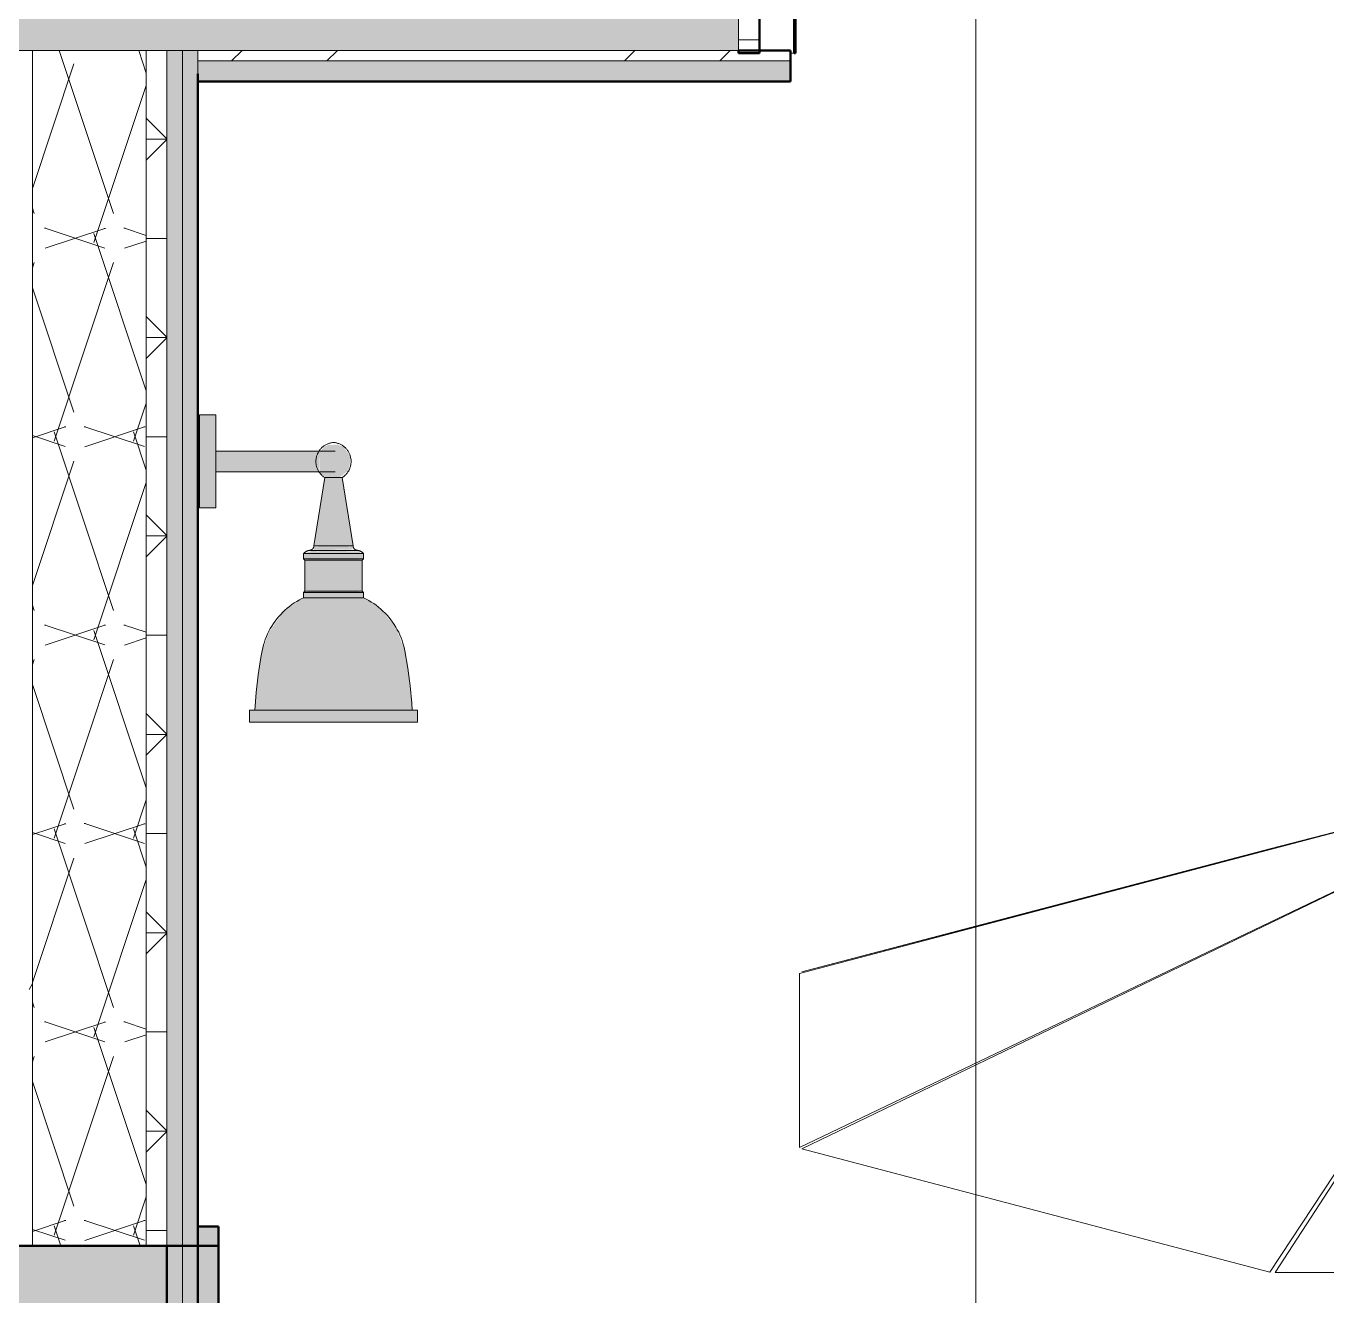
# Model space of a CAD drawing. Header units: inches. Extents: x 9594 to 15314, y -314 to 660.
# Drawn here: x 12081.4 to 12144.3, y 49.6 to 111.1 of the extents above; entities that cross this region are included whole.
import ezdxf

# ---------------------------------------------------------------- set-up
doc = ezdxf.new("R2010")
doc.units = ezdxf.units.IN
doc.header["$MEASUREMENT"] = 0
for name, color, linetype, lineweight in [('A-CLNG', 13, 'Continuous', 13), ('A-CLNG-1', 13, 'Continuous', 50), ('A-CLNG-2', 13, 'Continuous', 9), ('A-CLNG-PATT-1', 13, 'Continuous', 9), ('A-FLOR-MCUT', 51, 'Continuous', 13), ('A-FLOR-PATT-2', 8, 'Continuous', 9), ('A-GENM', 5, 'Continuous', 9), ('A-GENM-4', 5, 'Continuous', 50), ('A-GLAZ-1', 151, 'Continuous', 9), ('A-GLAZ-2', 151, 'Continuous', 50), ('A-WALL', 113, 'Continuous', 13), ('A-WALL-10', 113, 'Continuous', 50), ('A-WALL-8', 113, 'Continuous', 5), ('A-WALL-9', 113, 'Continuous', 9), ('A-WALL-PATT-4', 111, 'Continuous', 9), ('E-LITE-EQPM', 33, 'Continuous', 9), ('G-ANNO-SYMB-2', 111, 'Continuous', 9), ('G-IMPT', 8, 'Continuous', 9), ('I-FURN', 30, 'Continuous', 9)]:
    doc.layers.add(name, color=color, linetype=linetype, lineweight=lineweight)
pattern_1 = [(161.57, (11009.034, 72.48), (-3.8399538, -1.54e-05), [0, -27.322, 3.034, 0]), (18.43, (11008.074, 72.48), (-3.8399538, 1.54e-05), [0, -27.322, 3.034, 0]), (108.43, (11009.034, 72.48), (1.919622, -9.6005246), [9.106, -21.25]), (71.57, (11008.074, 72.48), (1.919622, 9.6005246), [9.106, -21.25])]
pattern_2 = [(0, (11008.554, 72), (0, 4.798), []), (315, (11008.554, 72), (4.798427, 0), [6.786, -6.786]), (45, (11008.554, 72), (4.798427, 0), [6.786, -6.786])]

# ---------------------------------------------------------------- blocks, each defined once
blk = doc.blocks.new('Perforated Panel at Magic-Pak - hvac panel - 2nd floor-2505073-BUILDING SECTION - EAST_WEST - LOOKING SOUTH2')
at = {"layer": 'A-GLAZ-1'}
h = blk.add_hatch(dxfattribs=at)
h.set_pattern_fill('FP_20', color=256, style=0, pattern_type=2)
h.set_pattern_definition([(135, (11008.554, 72), (-4.24264, -4.24264), [])])
h.paths.add_polyline_path([(12118.589, 109.75), (12118.551, 229.75), (12118.527, 229.723), (12118.527, 109.75)], flags=0)
at = {"layer": 'A-GLAZ-2'}
for p, q in [((12118.527, 229.75), (12118.527, 109.75)), ((12118.589, 109.75), (12118.589, 229.75)), ((12118.527, 109.75), (12118.589, 109.75))]:
    blk.add_line(p, q, dxfattribs=at)
blk = doc.blocks.new('Outdoor Table01 - 02ZUTB01_dwg-2525485-BUILDING SECTION - EAST_WEST - LOOKING SOUTH2')
at = {"layer": 'G-IMPT'}
for p, q in [((12157.789, 75.5), (12118.789, 56.819)), ((12157.789, 75.5), (12118.789, 65.238)), ((12157.789, 75.5), (12118.899, 65.308)), ((12157.789, 75.5), (12118.899, 56.749)), ((12157.789, 75.5), (12141.526, 71.261)), ((12157.789, 75.5), (12141.526, 50.796)), ((12157.789, 75.5), (12141.789, 50.767)), ((12118.899, 65.308), (12141.526, 71.261)), ((12118.789, 56.819), (12118.789, 65.238)), ((12141.526, 50.796), (12118.899, 56.749)), ((12173.789, 50.767), (12141.789, 50.767))]:
    blk.add_line(p, q, dxfattribs=at)
blk = doc.blocks.new('Outdoor Table01 - Outdoor Table01-1294297-BUILDING SECTION - EAST_WEST - LOOKING SOUTH2')
blk.add_blockref('Outdoor Table01 - 02ZUTB01_dwg-2525485-BUILDING SECTION - EAST_WEST - LOOKING SOUTH2', (0, 0))
blk = doc.blocks.new('VISA-OW2400-02-SASS - OW2400-L30K-MVOLT-V130-BUILDING SECTION - EAST_WEST - LOOKING SOUTH2')
at = {"layer": 'E-LITE-EQPM'}
for points in [[(12090.556, 90), (12090.556, 92.25), (12089.76, 92.25), (12089.76, 90)], [(12096.451, 89.223), (12096.564, 89.251), (12096.928, 89.518), (12097.01, 89.673), (12097.07, 90.224), (12096.756, 90.691), (12096.562, 90.771), (12096.435, 90.817), (12096.374, 90.795), (12096.282, 90.839), (12096.246, 90.793), (12096.139, 90.805), (12096.062, 90.802), (12096.03, 90.836), (12095.855, 90.714), (12095.842, 90.757), (12095.565, 90.465), (12095.552, 90.36), (12095.572, 90.113), (12095.591, 89.493), (12095.654, 89.404), (12095.823, 89.271), (12095.976, 89.223), (12096.023, 89.232), (12096.034, 89.223), (12096.352, 89.223)], [(12090.556, 87.75), (12090.556, 90), (12089.76, 90), (12089.76, 87.75)], [(12095.569, 90), (12095.569, 90.5), (12090.556, 90.483), (12090.556, 90), (12095.481, 90)], [(12090.556, 89.5), (12095.58, 89.517), (12095.558, 89.646), (12095.569, 90), (12090.556, 90), (12090.556, 89.517)], [(12096.669, 89.223), (12096.835, 89.407), (12096.756, 89.327), (12096.687, 89.243)], [(12096.774, 85.927), (12097.191, 85.927), (12096.669, 89.223), (12095.823, 89.223), (12095.328, 85.927), (12096.774, 85.927)], [(12096.774, 85.291), (12097.695, 85.291), (12097.695, 85.541), (12094.797, 85.541), (12094.797, 85.291), (12096.774, 85.291)], [(12096.774, 83.724), (12097.628, 83.724), (12097.628, 85.224), (12094.865, 85.224), (12094.865, 83.724), (12096.774, 83.724)], [(12095.256, 85.224), (12097.443, 85.224), (12097.501, 85.291), (12094.991, 85.291), (12095.05, 85.224)], [(12096.774, 83.656), (12097.501, 83.656), (12097.443, 83.724), (12095.05, 83.724), (12094.991, 83.656), (12096.667, 83.656)], [(12098.197, 80.845), (12099.696, 80.845), (12099.272, 81.951), (12098.552, 82.835), (12098.004, 83.211), (12097.614, 83.406), (12094.797, 83.406), (12093.868, 82.78), (12093.131, 81.766), (12092.796, 80.845), (12098.149, 80.845)], [(12095.302, 83.406), (12097.695, 83.406), (12097.695, 83.656), (12094.797, 83.656), (12094.797, 83.406), (12095.301, 83.406)], [(12096.951, 77.978), (12100.053, 77.978), (12099.823, 80.045), (12099.696, 80.845), (12092.796, 80.845), (12092.523, 78.904), (12092.439, 77.978), (12096.907, 77.978)], [(12092.189, 77.384), (12100.303, 77.384), (12100.303, 77.978), (12092.189, 77.978), (12092.189, 77.616)]]:
    blk.add_hatch(color=256, dxfattribs=at).paths.add_polyline_path(points, flags=0)
h = blk.add_hatch(color=256, dxfattribs=at)
h.paths.add_polyline_path([(12096.774, 85.541), (12097.501, 85.541), (12097.53, 85.61), (12097.443, 85.656), (12097.095, 85.653), (12096.971, 85.646), (12096.774, 85.681), (12096.352, 85.702), (12095.693, 85.675), (12095.443, 85.646), (12095.425, 85.687), (12095.215, 85.68), (12094.959, 85.586), (12094.991, 85.541), (12096.774, 85.541)], flags=0)
h.paths.add_polyline_path([(12094.797, 85.541), (12094.913, 85.541), (12094.894, 85.624), (12094.865, 85.599)], flags=0)
h.paths.add_polyline_path([(12097.695, 85.541), (12097.575, 85.595), (12097.598, 85.541), (12097.629, 85.541)], flags=0)
h = blk.add_hatch(color=256, dxfattribs=at)
h.paths.add_polyline_path([(12096.608, 85.702), (12096.608, 85.737), (12096.608, 85.702)], flags=0)
h.paths.add_polyline_path([(12095.299, 85.702), (12096.971, 85.742), (12097.067, 85.738), (12097.191, 85.75), (12097.164, 85.768), (12097.187, 85.829), (12097.067, 85.927), (12097.031, 85.814), (12096.971, 85.927), (12095.481, 85.927), (12095.464, 85.815), (12095.391, 85.898), (12095.301, 85.8), (12095.291, 85.744), (12095.328, 85.72), (12095.301, 85.703)], flags=0)
h.paths.add_polyline_path([(12095.884, 85.702), (12095.929, 85.732), (12095.901, 85.706)], flags=0)
h.paths.add_polyline_path([(12095.291, 85.811), (12095.328, 85.927), (12095.301, 85.927)], flags=0)
for p, q in [((12090.556, 92.25), (12089.76, 92.25)), ((12089.76, 90), (12089.76, 92.25)), ((12090.556, 92.25), (12090.556, 90)), ((12089.76, 87.75), (12089.76, 90)), ((12096.319, 90.5), (12090.556, 90.5)), ((12090.556, 90), (12090.556, 87.75)), ((12090.556, 89.5), (12096.319, 89.5)), ((12095.823, 89.223), (12095.301, 85.927)), ((12096.669, 89.223), (12095.823, 89.223)), ((12097.191, 85.927), (12096.669, 89.223)), ((12089.76, 87.75), (12090.556, 87.75)), ((12097.417, 85.702), (12095.076, 85.702)), ((12095.076, 85.702), (12095.299, 85.702)), ((12097.191, 85.927), (12095.301, 85.927)), ((12097.074, 85.702), (12097.417, 85.702)), ((12094.797, 85.541), (12094.797, 85.291)), ((12097.695, 85.541), (12094.797, 85.541)), ((12094.797, 85.291), (12094.865, 85.224)), ((12097.695, 85.291), (12094.797, 85.291)), ((12094.865, 85.224), (12094.865, 83.724)), ((12097.628, 85.224), (12094.865, 85.224)), ((12097.628, 85.224), (12097.695, 85.291)), ((12097.628, 83.724), (12097.628, 85.224)), ((12097.695, 85.291), (12097.695, 85.541)), ((12094.865, 83.724), (12094.797, 83.656)), ((12097.628, 83.724), (12094.865, 83.724)), ((12097.695, 83.656), (12097.628, 83.724)), ((12094.797, 83.656), (12094.797, 83.406)), ((12097.695, 83.656), (12094.797, 83.656)), ((12097.695, 83.406), (12094.797, 83.406)), ((12097.695, 83.406), (12097.695, 83.656)), ((12092.189, 77.978), (12092.189, 77.384)), ((12092.189, 77.978), (12100.303, 77.978)), ((12100.303, 77.384), (12092.189, 77.384)), ((12100.303, 77.384), (12100.303, 77.978))]:
    blk.add_line(p, q, dxfattribs=at)
at = {"layer": 'E-LITE-EQPM', "flags": 128}
for points in [[(12095.823, 89.223), (12095.792, 89.243), (12095.762, 89.265), (12095.733, 89.287), (12095.705, 89.311), (12095.678, 89.336), (12095.652, 89.362), (12095.627, 89.389), (12095.603, 89.418), (12095.58, 89.447), (12095.559, 89.476), (12095.538, 89.507), (12095.519, 89.539), (12095.501, 89.571), (12095.485, 89.604), (12095.469, 89.638), (12095.456, 89.672), (12095.443, 89.706), (12095.432, 89.742), (12095.422, 89.777), (12095.414, 89.813), (12095.407, 89.849), (12095.402, 89.886), (12095.398, 89.923), (12095.396, 89.959), (12095.395, 89.996), (12095.395, 90.033), (12095.397, 90.07), (12095.401, 90.107), (12095.406, 90.143), (12095.412, 90.18), (12095.42, 90.216), (12095.429, 90.251), (12095.44, 90.287), (12095.452, 90.321), (12095.466, 90.356), (12095.48, 90.39), (12095.497, 90.423), (12095.514, 90.455), (12095.533, 90.487), (12095.553, 90.518), (12095.574, 90.548), (12095.597, 90.577), (12095.62, 90.606), (12095.645, 90.633), (12095.671, 90.659), (12095.698, 90.685), (12095.725, 90.709), (12095.754, 90.732), (12095.784, 90.754), (12095.814, 90.774), (12095.846, 90.794), (12095.878, 90.812), (12095.911, 90.829), (12095.944, 90.845), (12095.978, 90.859), (12096.013, 90.872), (12096.048, 90.883), (12096.083, 90.893), (12096.119, 90.902), (12096.155, 90.909), (12096.192, 90.915), (12096.228, 90.919), (12096.246, 90.921)], [(12096.246, 90.921), (12096.283, 90.917), (12096.319, 90.912), (12096.356, 90.906), (12096.392, 90.898), (12096.427, 90.888), (12096.463, 90.877), (12096.497, 90.865), (12096.532, 90.852), (12096.565, 90.837), (12096.599, 90.821), (12096.631, 90.803), (12096.663, 90.784), (12096.694, 90.764), (12096.724, 90.743), (12096.753, 90.72), (12096.781, 90.696), (12096.808, 90.672), (12096.835, 90.646), (12096.86, 90.619), (12096.884, 90.591), (12096.907, 90.562), (12096.929, 90.533), (12096.95, 90.502), (12096.969, 90.471), (12096.987, 90.439), (12097.004, 90.406), (12097.02, 90.372), (12097.034, 90.338), (12097.047, 90.304), (12097.058, 90.269), (12097.068, 90.233), (12097.076, 90.197), (12097.084, 90.161), (12097.089, 90.124), (12097.093, 90.088), (12097.096, 90.051), (12097.097, 90.014), (12097.097, 89.977), (12097.096, 89.94), (12097.092, 89.904), (12097.088, 89.867), (12097.082, 89.831), (12097.074, 89.795), (12097.065, 89.759), (12097.055, 89.724), (12097.043, 89.689), (12097.03, 89.654), (12097.015, 89.62), (12096.999, 89.587), (12096.982, 89.554), (12096.963, 89.522), (12096.944, 89.491), (12096.923, 89.461), (12096.901, 89.432), (12096.877, 89.403), (12096.853, 89.375), (12096.827, 89.349), (12096.8, 89.323), (12096.773, 89.299), (12096.744, 89.276), (12096.715, 89.253), (12096.684, 89.232), (12096.669, 89.223)], [(12094.797, 85.541), (12094.809, 85.555), (12094.821, 85.569), (12094.834, 85.581), (12094.847, 85.594), (12094.861, 85.605), (12094.875, 85.617), (12094.89, 85.627), (12094.905, 85.637), (12094.921, 85.647), (12094.937, 85.656), (12094.953, 85.664), (12094.969, 85.671), (12094.986, 85.678), (12095.003, 85.684), (12095.021, 85.69), (12095.038, 85.694), (12095.056, 85.698), (12095.074, 85.702), (12095.076, 85.702)], [(12095.076, 85.702), (12095.085, 85.702), (12095.094, 85.703), (12095.102, 85.704), (12095.111, 85.705), (12095.12, 85.707), (12095.129, 85.709), (12095.138, 85.711), (12095.146, 85.714), (12095.155, 85.717), (12095.163, 85.72), (12095.171, 85.724), (12095.18, 85.728), (12095.187, 85.732), (12095.195, 85.737), (12095.203, 85.742), (12095.21, 85.747), (12095.217, 85.752), (12095.224, 85.758), (12095.231, 85.764), (12095.237, 85.77), (12095.243, 85.777), (12095.249, 85.784), (12095.255, 85.791), (12095.26, 85.798), (12095.265, 85.806), (12095.27, 85.813), (12095.274, 85.821), (12095.278, 85.829), (12095.282, 85.837), (12095.285, 85.846), (12095.289, 85.854), (12095.291, 85.863), (12095.294, 85.872), (12095.296, 85.88), (12095.298, 85.889), (12095.299, 85.898), (12095.3, 85.907), (12095.301, 85.916), (12095.301, 85.925), (12095.301, 85.927)], [(12097.191, 85.927), (12097.192, 85.918), (12097.192, 85.909), (12097.193, 85.9), (12097.194, 85.892), (12097.196, 85.883), (12097.198, 85.874), (12097.2, 85.865), (12097.203, 85.857), (12097.206, 85.848), (12097.209, 85.84), (12097.213, 85.831), (12097.217, 85.823), (12097.221, 85.816), (12097.226, 85.808), (12097.231, 85.8), (12097.236, 85.793), (12097.241, 85.786), (12097.247, 85.779), (12097.253, 85.772), (12097.26, 85.766), (12097.266, 85.76), (12097.273, 85.754), (12097.28, 85.748), (12097.287, 85.743), (12097.295, 85.738), (12097.303, 85.733), (12097.31, 85.729), (12097.318, 85.725), (12097.327, 85.721), (12097.335, 85.717), (12097.343, 85.714), (12097.352, 85.712), (12097.361, 85.709), (12097.37, 85.707), (12097.378, 85.705), (12097.387, 85.704), (12097.396, 85.703), (12097.405, 85.702), (12097.414, 85.702), (12097.417, 85.702)], [(12097.417, 85.702), (12097.435, 85.699), (12097.452, 85.695), (12097.47, 85.69), (12097.487, 85.685), (12097.504, 85.679), (12097.521, 85.672), (12097.538, 85.665), (12097.554, 85.656), (12097.57, 85.648), (12097.585, 85.638), (12097.601, 85.628), (12097.615, 85.618), (12097.63, 85.607), (12097.644, 85.595), (12097.657, 85.583), (12097.67, 85.57), (12097.682, 85.557), (12097.694, 85.543), (12097.695, 85.541)], [(12092.796, 80.845), (12092.826, 80.985), (12092.862, 81.124), (12092.903, 81.261), (12092.949, 81.396), (12093.001, 81.529), (12093.058, 81.66), (12093.121, 81.789), (12093.188, 81.915), (12093.261, 82.038), (12093.338, 82.158), (12093.42, 82.276), (12093.507, 82.389), (12093.598, 82.499), (12093.694, 82.606), (12093.793, 82.708), (12093.897, 82.807), (12094.005, 82.901), (12094.116, 82.991), (12094.231, 83.076), (12094.349, 83.157), (12094.47, 83.233), (12094.594, 83.304), (12094.721, 83.37), (12094.797, 83.406)], [(12097.695, 83.406), (12097.824, 83.343), (12097.949, 83.275), (12098.072, 83.202), (12098.192, 83.124), (12098.309, 83.042), (12098.422, 82.955), (12098.532, 82.863), (12098.638, 82.767), (12098.74, 82.667), (12098.838, 82.563), (12098.932, 82.455), (12099.021, 82.343), (12099.106, 82.228), (12099.186, 82.109), (12099.262, 81.988), (12099.332, 81.863), (12099.398, 81.736), (12099.458, 81.607), (12099.513, 81.475), (12099.563, 81.34), (12099.607, 81.205), (12099.646, 81.067), (12099.679, 80.928), (12099.696, 80.845)], [(12092.439, 77.978), (12092.504, 78.83), (12092.603, 79.679), (12092.736, 80.523), (12092.796, 80.845)], [(12099.696, 80.845), (12099.842, 80.003), (12099.954, 79.156), (12100.032, 78.305), (12100.053, 77.978)]]:
    blk.add_lwpolyline(points, dxfattribs=at)
blk = doc.blocks.new('V-Series_EWC4_SPVU_RFA_2015 - 1ST FLOOR-2484708-BUILDING SECTION - EAST_WEST - LOOKING SOUTH2')
at = {"layer": 'A-GENM'}
for points in [[(12069.252, 52.062), (12069.252, 53.062), (12061.252, 53.062), (12061.252, 52.062)], [(12078.189, 8.937), (12088.189, 8.937), (12088.189, 9.937), (12088.689, 9.937), (12088.689, 30.5), (12089.689, 52.062), (12060.252, 52.062), (12060.252, 28.6), (12060.906, 28.6), (12076.802, 9.937), (12060.502, 9.937), (12060.502, 11.937), (12060.252, 11.937), (12060.252, 8.937), (12076.802, 8.937)], [(12090.689, 8.937), (12090.689, 52.062), (12089.689, 52.062), (12089.689, 8.937)], [(12062.182, 9.937), (12076.802, 9.937), (12060.906, 28.6), (12060.252, 28.6), (12060.252, 11.937), (12060.502, 11.937), (12060.502, 9.937), (12061.252, 9.937)]]:
    blk.add_hatch(color=256, dxfattribs=at).paths.add_polyline_path(points, flags=0)
h = blk.add_hatch(color=256, dxfattribs=at)
h.paths.add_polyline_path([(12090.689, 8), (12090.689, 8.937), (12089.689, 8.937), (12089.689, 8)], flags=0)
h.paths.add_polyline_path([(12090.689, 52.062), (12090.689, 53), (12089.689, 53), (12089.689, 52.062)], flags=0)
for p, q in [((12061.252, 53.062), (12069.252, 53.062)), ((12061.252, 52.062), (12061.252, 53.062)), ((12069.252, 53.062), (12069.252, 52.062)), ((12060.252, 28.6), (12060.252, 11.937))]:
    blk.add_line(p, q, dxfattribs=at)
at = {"layer": 'A-GENM-4'}
for p, q in [((12090.689, 53), (12089.689, 53)), ((12089.689, 53), (12089.689, 52.062)), ((12090.689, 52.062), (12090.689, 53)), ((12089.689, 52.062), (12060.252, 52.062)), ((12060.252, 52.062), (12060.252, 28.6)), ((12090.689, 52.062), (12089.689, 52.062)), ((12089.689, 52.062), (12089.689, 8.937)), ((12089.689, 52.062), (12090.689, 52.062)), ((12089.689, 30.5), (12089.689, 52.062)), ((12090.689, 8.937), (12090.689, 52.062)), ((12088.689, 30.5), (12088.689, 30)), ((12089.689, 30.5), (12088.689, 30.5)), ((12088.689, 9.937), (12088.689, 30.5)), ((12088.689, 30.5), (12089.689, 30.5)), ((12089.689, 30), (12089.689, 30.5)), ((12088.689, 30), (12088.689, 10.437)), ((12089.439, 30), (12088.689, 30)), ((12088.689, 30), (12089.689, 30)), ((12089.439, 10.437), (12089.439, 30)), ((12060.252, 28.6), (12060.906, 28.6)), ((12060.906, 28.6), (12076.802, 9.937)), ((12060.502, 11.937), (12060.252, 11.937)), ((12060.252, 11.937), (12060.252, 8.937)), ((12060.502, 9.937), (12060.502, 11.937)), ((12088.689, 10.437), (12089.439, 10.437)), ((12088.689, 10.437), (12088.689, 9.937)), ((12089.689, 10.437), (12088.689, 10.437)), ((12089.689, 9.937), (12089.689, 10.437)), ((12076.802, 9.937), (12060.502, 9.937)), ((12067.252, 9.937), (12061.252, 9.937)), ((12061.252, 9.937), (12061.252, 8.937)), ((12067.252, 8.937), (12067.252, 9.937)), ((12089.689, 9.937), (12088.689, 9.937)), ((12088.689, 9.937), (12089.689, 9.937)), ((12089.689, 8.937), (12089.689, 9.937)), ((12060.252, 8.937), (12089.689, 8.937)), ((12061.252, 8.937), (12067.252, 8.937)), ((12089.689, 8.937), (12090.689, 8.937)), ((12090.689, 8.937), (12089.689, 8.937)), ((12089.689, 8.937), (12089.689, 8)), ((12090.689, 8), (12090.689, 8.937)), ((12089.689, 8), (12090.689, 8))]:
    blk.add_line(p, q, dxfattribs=at)

msp = doc.modelspace()

# ---------------------------------------------------------------- hatches: boundary and pattern name
at = {"layer": 'A-CLNG'}
h = msp.add_hatch(color=256, dxfattribs=at)
h.paths.add_polyline_path([(12109.363, 108.375), (12118.339, 108.375), (12118.333, 109.375), (12089.689, 109.375), (12089.689, 108.375), (12102.156, 108.375)], flags=0)
h.paths.add_polyline_path([(9992.375, 108.375), (10009.089, 108.375), (10009.075, 109.375), (9980.439, 109.375), (9980.439, 108.375), (9985.244, 108.375)], flags=0)
h.paths.add_polyline_path([(11248.102, 108.375), (11276.289, 108.375), (11276.289, 109.375), (11247.639, 109.375), (11247.639, 108.375)], flags=0)
h.paths.add_polyline_path([(10831.982, 108.375), (10851.139, 108.375), (10851.139, 109.375), (10822.489, 109.375), (10822.489, 108.375)], flags=0)
at = {"layer": 'A-CLNG-PATT-1'}
h = msp.add_hatch(dxfattribs=at)
h.set_pattern_fill('FP_28', color=256, style=0, pattern_type=2)
h.set_pattern_definition([(45, (11008.554, 72), (-9.50352, 9.50352), []), (45, (11008.554, 86.4), (-9.50352, 9.50352), [])])
h.paths.add_polyline_path([(12118.339, 109.375), (12118.334, 109.875), (12116.839, 109.875), (12116.808, 109.754), (12115.839, 109.875), (12089.689, 109.868), (12089.694, 109.375), (12118.333, 109.375)], flags=0)
h.paths.add_polyline_path([(11248.224, 109.375), (11276.289, 109.375), (11276.289, 109.875), (11250.139, 109.875), (11249.139, 109.75), (11249.139, 109.875), (11247.639, 109.875), (11247.639, 109.375)], flags=0)
h.paths.add_polyline_path([(10838.833, 109.375), (10851.139, 109.398), (10851.134, 109.875), (10822.489, 109.875), (10822.489, 109.375), (10831.982, 109.375)], flags=0)
h.paths.add_polyline_path([(10009.089, 109.375), (10009.064, 109.875), (9982.933, 109.874), (9981.939, 109.75), (9981.939, 109.875), (9980.439, 109.875), (9980.439, 109.375), (10009.075, 109.375)], flags=0)
at = {"layer": 'A-FLOR-PATT-2'}
h = msp.add_hatch(dxfattribs=at)
h.set_pattern_fill('FP_4', color=256, style=0, pattern_type=2)
h.set_pattern_definition(pattern_1)
h.paths.add_polyline_path([(12091.392, 109.875), (12115.839, 109.875), (12115.839, 133.875), (11737.239, 133.875), (11737.239, 109.875), (12089.689, 109.875)], flags=0)
h.paths.add_polyline_path([(11646.739, 109.875), (11646.739, 133.875), (11250.139, 133.875), (11250.139, 109.875), (11585.475, 109.875)], flags=0)
h.paths.add_polyline_path([(10035.432, 109.875), (10361.539, 109.875), (10361.539, 133.875), (9982.939, 133.875), (9982.939, 109.875), (10017.714, 109.875)], flags=0)
h.paths.add_polyline_path([(10450.689, 109.875), (10848.639, 109.875), (10848.639, 133.875), (10450.689, 133.875), (10450.689, 127.543)], flags=0)
at = {"layer": 'A-WALL'}
h = msp.add_hatch(color=256, dxfattribs=at)
h.paths.add_polyline_path([(12089.189, -0.75), (12089.689, -0.75), (12089.689, 52.062), (12088.939, 35.891), (12088.939, -0.75)], flags=0)
h.paths.add_polyline_path([(12089.302, 52.062), (12089.689, 52.062), (12089.689, 109.875), (12088.939, 109.875), (12088.939, 52.062), (12089.301, 52.062)], flags=0)
at = {"layer": 'A-WALL-8'}
h = msp.add_hatch(color=256, dxfattribs=at)
h.paths.add_polyline_path([(12088.939, -0.75), (12088.939, 35.891), (12088.689, 30.5), (12088.689, 9.937), (12088.189, 9.937), (12088.189, -0.75), (12088.589, -0.75)], flags=0)
h.paths.add_polyline_path([(12088.189, 52.062), (12088.939, 52.062), (12088.939, 109.875), (12088.189, 109.875), (12088.189, 55.426)], flags=0)
at = {"layer": 'A-WALL-PATT-4'}
h = msp.add_hatch(dxfattribs=at)
h.set_pattern_fill('FP_3', color=256, style=0, pattern_type=2)
h.set_pattern_definition(pattern_2)
h.paths.add_polyline_path([(12116.839, 109.75), (12116.839, 144.937), (12115.839, 144.937), (12115.839, 109.875), (12116.808, 109.754)], flags=0)
h.paths.add_polyline_path([(12115.839, 188.062), (12116.839, 188.062), (12116.839, 276.937), (12115.839, 276.937), (12115.839, 188.565)], flags=0)
h.paths.add_polyline_path([(12115.839, 320.062), (12116.839, 320.062), (12116.839, 350.5), (12115.839, 350.5), (12115.839, 321.703)], flags=0)
h = msp.add_hatch(dxfattribs=at)
h.set_pattern_fill('FP_1', color=256, style=0, pattern_type=2)
h.set_pattern_definition([(0, (11008.554, 72), (30.72, 7.68), [1.267, -21.773, 1.267, -21.773, -122.88]), (0, (11008.554, 72), (30.72, 7.68), [-46.08, 1.267, -44.813, 1.267, -21.773, -53.76]), (0, (11008.554, 72), (30.72, 7.68), [-115.2, 1.267, -14.093, 1.267, -37.133]), (120, (11020.074, 75.84), (-22.011075, 22.7643), [1.267, -21.773, 1.267, -21.773, -122.88]), (120, (11020.074, 75.84), (-22.011075, 22.7643), [-46.08, 1.267, -44.813, 1.267, -21.773, -53.76]), (120, (11020.074, 75.84), (-22.011075, 22.7643), [-115.2, 1.267, -14.093, 1.267, -37.133]), (240, (11023.914, 91.2), (-8.708925, -30.4443), [1.267, -21.773, 1.267, -21.773, -122.88]), (240, (11023.914, 91.2), (-8.708925, -30.4443), [-46.08, 1.267, -44.813, 1.267, -21.773, -53.76]), (240, (11023.914, 91.2), (-8.708925, -30.4443), [-115.2, 1.267, -14.093, 1.267, -37.133])])
h.paths.add_polyline_path([(12081.064, 0), (12081.689, 0.002), (12081.689, 8.937), (12081.064, 8.937), (12081.064, 0.341)], flags=0)
h.paths.add_polyline_path([(12081.689, 52.062), (12081.689, 109.875), (12081.064, 109.875), (12081.064, 52.062)], flags=0)
h = msp.add_hatch(dxfattribs=at)
h.set_pattern_fill('FP_4', color=256, style=0, pattern_type=2)
h.set_pattern_definition(pattern_1)
h.paths.add_polyline_path([(12081.689, 0), (12087.189, 0.023), (12087.189, 8.937), (12081.689, 8.937), (12081.689, 0.002)], flags=0)
h.paths.add_polyline_path([(12086.01, 52.062), (12087.189, 52.062), (12087.189, 109.875), (12081.689, 109.875), (12081.689, 52.062)], flags=0)
h = msp.add_hatch(dxfattribs=at)
h.set_pattern_fill('FP_3', color=256, style=0, pattern_type=2)
h.set_pattern_definition(pattern_2)
h.paths.add_polyline_path([(12088.189, -1.75), (12088.189, 8.937), (12087.189, 8.937), (12087.189, -1.75), (12087.327, -1.75)], flags=0)
h.paths.add_polyline_path([(12087.189, 52.062), (12088.189, 52.062), (12088.189, 109.875), (12087.189, 109.875), (12087.189, 52.693)], flags=0)

# ---------------------------------------------------------------- linework, layer by layer
at = {"layer": 'A-CLNG'}
for p, q in [((12115.839, 109.875), (12089.689, 109.875)), ((12118.339, 109.375), (12089.689, 109.375))]:
    msp.add_line(p, q, dxfattribs=at)
at = {"layer": 'A-CLNG-1'}
for p, q in [((12118.339, 109.875), (12115.839, 109.875)), ((12118.339, 108.375), (12118.339, 109.875)), ((12089.689, 108.375), (12118.339, 108.375))]:
    msp.add_line(p, q, dxfattribs=at)
at = {"layer": 'A-CLNG-2'}
msp.add_line((12089.689, 109.875), (12089.689, 108.75), dxfattribs=at)
at = {"layer": 'A-FLOR-MCUT'}
msp.add_line((11737.239, 109.875), (12089.689, 109.875), dxfattribs=at)
at = {"layer": 'A-WALL'}
for p, q in [((12115.839, 144.937), (12115.839, 109.875)), ((12081.689, 52.062), (12081.689, 109.875)), ((12087.189, 52.062), (12087.189, 109.875)), ((12088.189, 52.062), (12088.189, 109.875)), ((12088.939, -0.75), (12088.939, 109.875))]:
    msp.add_line(p, q, dxfattribs=at)
at = {"layer": 'A-WALL-10'}
for p, q in [((12116.839, 109.75), (12116.839, 144.937)), ((12115.839, 109.875), (12115.839, 109.75)), ((12115.839, 109.75), (12116.839, 109.75)), ((12089.689, -0.75), (12089.689, 108.75)), ((12081.064, 52.062), (12088.189, 52.062)), ((12088.189, 52.062), (12088.189, 8.937))]:
    msp.add_line(p, q, dxfattribs=at)
at = {"layer": 'A-WALL-9'}
msp.add_line((12118.527, 109.75), (12118.339, 109.75), dxfattribs=at)
at = {"layer": 'G-ANNO-SYMB-2'}
msp.add_line((12127.314, 128.387), (12127.314, -196.251), dxfattribs=at)

# ---------------------------------------------------------------- block references
at = {"layer": 'A-GENM'}
msp.add_blockref('V-Series_EWC4_SPVU_RFA_2015 - 1ST FLOOR-2484708-BUILDING SECTION - EAST_WEST - LOOKING SOUTH2', (0, 0), dxfattribs=at)
at = {"layer": 'A-GLAZ-1'}
msp.add_blockref('Perforated Panel at Magic-Pak - hvac panel - 2nd floor-2505073-BUILDING SECTION - EAST_WEST - LOOKING SOUTH2', (0, 0), dxfattribs=at)
at = {"layer": 'E-LITE-EQPM'}
msp.add_blockref('VISA-OW2400-02-SASS - OW2400-L30K-MVOLT-V130-BUILDING SECTION - EAST_WEST - LOOKING SOUTH2', (0, 0), dxfattribs=at)
at = {"layer": 'I-FURN'}
msp.add_blockref('Outdoor Table01 - Outdoor Table01-1294297-BUILDING SECTION - EAST_WEST - LOOKING SOUTH2', (0, 0), dxfattribs=at)

doc.saveas('drawing.dxf')
